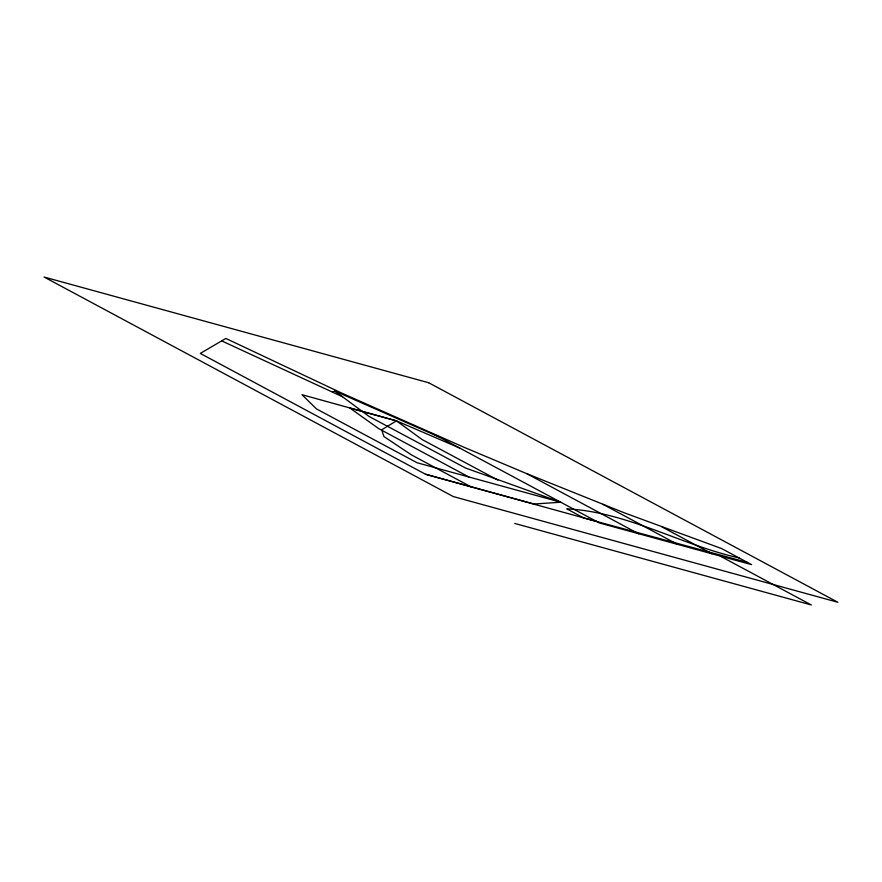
<?xml version="1.0" encoding="UTF-8"?>
<svg xmlns="http://www.w3.org/2000/svg" width="882" height="882" viewBox="0 0 882 882"><rect width="100%" height="100%" fill="white"/><g stroke="black" fill="none" stroke-linecap="round" stroke-linejoin="round"><path stroke-width="1.32" d="M459.72 448.056L396.459 420.857L381.685 429.799L383.924 436.557L411.321 454.814L470.69 486.666L534.084 504.019L560.72 502.222L465.498 468L369.205 416.536L334.829 391.068L332.371 392.06M335.954 390.417L334.829 391.068L438.652 436.755M747.517 562.462L583.719 517.966L566.817 508.859C627.113 511.858 680.816 544.944 738.995 557.898M434.495 434.528L599.44 522.982L751.574 564.645L721.608 548.56L624.379 512.85L526.808 473.678L463.634 447.108L342.018 393.24L225.847 338.434L200.291 353.417L425.521 474.251L596.585 521.46M497.801 480.051L422.125 439.556L396.459 420.857L349.945 408.068L378.698 428.619L468.794 476.953M560.72 502.222L417.065 462.741L316.473 408.917L301.975 394.695L396.459 420.857M425.521 474.251L470.69 486.666M514.779 523.456L811.319 604.964L720.296 556.134M221.669 340.882L342.459 396.724M661.985 526.929L712.006 553.764M602.979 504.339L677.585 544.403M526.808 473.678L638.711 533.831M428.652 382.733L44.1 277.036L453.348 496.588L837.9 602.285L428.652 382.733"/></g></svg>
